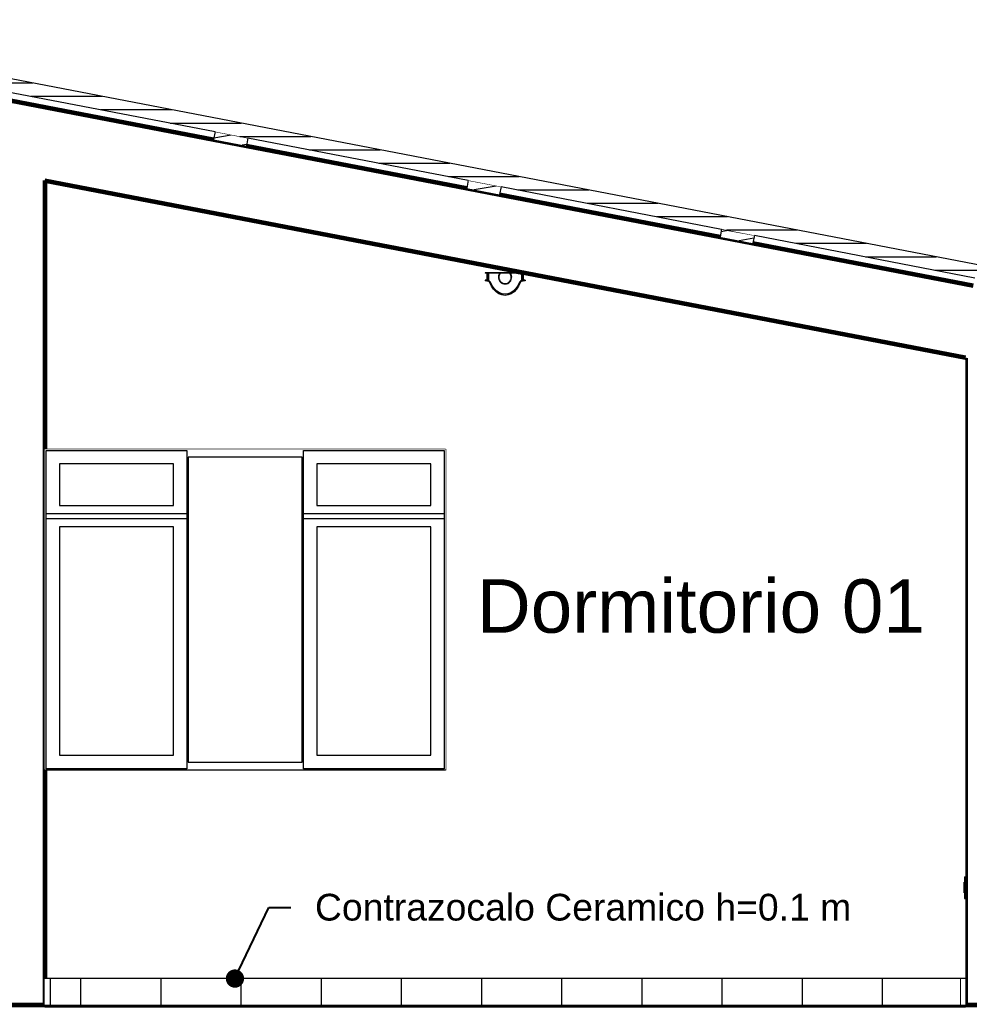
# Model space of a CAD drawing. Header units: metres. Extents: x -41 to 412, y -15 to 25.
# Drawn here: x 274.593 to 278.147, y -14.621 to -10.934 of the extents above; entities that cross this region are included whole.
import ezdxf

# ---------------------------------------------------------------- set-up
doc = ezdxf.new("R2010")
doc.units = ezdxf.units.M
doc.header["$MEASUREMENT"] = 0
doc.set_wipeout_variables(frame=1)
doc.linetypes.add('Wipeout_Contour', pattern=[1, 0, -1])
for name, color, linetype in [('Annotation - Label', 7, 'Continuous'), ('Interior - Furniture', 7, 'Continuous'), ('Interior - Lamp', 7, 'Continuous'), ('Interior - Stair & Railing', 7, 'Continuous'), ('Shell - Roof', 7, 'Continuous'), ('Structural - Bearing', 7, 'Continuous')]:
    doc.layers.add(name, color=color, linetype=linetype)
doc.styles.add('GENERATED_STYLE_2', font='arial.ttf')
doc.dimstyles.new('GENERATED_STYLE__6', dxfattribs={"dimtxt": 0.18, "dimasz": 0.1368, "dimexe": 0.18, "dimexo": 0.0625, "dimgap": 0.09, "dimtad": 0, "dimtih": 1, "dimtoh": 1, "dimdec": 4, "dimzin": 0, "dimdsep": 46, "dimcen": 0.09, "dimadec": 0, "dimazin": 0, "dimtfac": 1, "dimtdec": 4, "dimtmove": 0, "dimatfit": 3, "dimldrblk": 'ARROWHEAD_11', "dimfxl": 1, "dimtolj": 1, "dimtzin": 0, "dimarcsym": 0})
pattern_1 = [(10, (288.27439, -14.62055), (-0.00781417, 0.04431635), [])]
pattern_2 = [(0, (288.2744, -14.62055), (0, 0.3), []), (90, (288.2744, -14.62055), (-0.3, 0), [])]

# ---------------------------------------------------------------- blocks, each defined once
blk = doc.blocks.new('ARROWHEAD_11')
at = {"color": 0, "linetype": 'Continuous', "lineweight": 0}
blk.add_line((0, 0), (-1, 0), dxfattribs=at)
at = {"color": 0, "linetype": 'Continuous', "lineweight": 0, "const_width": 0.25, "flags": 128}
blk.add_lwpolyline([(-0.125, 0, 1), (0.125, 0, 1)], format="xyb", close=True, dxfattribs=at)

msp = doc.modelspace()

# ---------------------------------------------------------------- linework, layer by layer
at = {"layer": 'Structural - Bearing', "color": 7, "linetype": 'Continuous', "lineweight": 60}
msp.add_line((274.707, -14.6206), (278.112, -14.6206), dxfattribs=at)

# ---------------------------------------------------------------- wipeouts: each hides what was drawn before it
at = {"color": 254, "linetype": 'Wipeout_Contour', "lineweight": 0, "ltscale": 1671.215689}
msp.add_wipeout([(278.132, -14.6206), (278.402, -14.6206), (278.402, -14.3106), (278.432, -14.3106), (278.432, -12.2556), (278.132, -12.1979)], dxfattribs=at).dxf.layer = 'Structural - Bearing'

# ---------------------------------------------------------------- next in the draw order: linework, layer by layer
at = {"layer": 'Structural - Bearing', "color": 7, "linetype": 'Continuous', "lineweight": 60}
for p, q in [((278.132, -12.1979), (278.132, -14.5206)), ((278.132, -14.5206), (278.132, -14.6206)), ((278.112, -14.6206), (278.132, -14.6206))]:
    msp.add_line(p, q, dxfattribs=at)
at = {"layer": 'Structural - Bearing', "color": 7, "linetype": 'Continuous', "lineweight": 60, "flags": 128}
msp.add_lwpolyline([(278.432, -14.6206), (278.402, -14.6206), (278.132, -14.6206)], dxfattribs=at)

# ---------------------------------------------------------------- next in the draw order: wipeouts: each hides what was drawn before it
at = {"color": 254, "linetype": 'Wipeout_Contour', "lineweight": 0, "ltscale": 14947.936951}
msp.add_wipeout([(274.687, -12.5406), (276.187, -12.5406), (276.187, -13.7406), (274.687, -13.7406), (274.687, -14.5206), (278.132, -14.5206), (278.132, -14.2206), (278.129, -14.2206), (278.129, -14.2004), (278.128, -14.2004), (278.128, -14.1604), (278.129, -14.1604), (278.129, -14.1406), (278.132, -14.1406), (278.132, -12.1979), (276.4845, -11.8812), (276.4845, -11.8822), (276.4775, -11.8822), (276.4775, -11.9082), (276.4779, -11.9082), (276.4845, -11.9082), (276.4845, -11.9112), (276.4775, -11.9112), (276.4775, -11.9122), (276.4725, -11.9122), (276.4712, -11.9127), (276.4687, -11.9146), (276.4664, -11.9171), (276.4603, -11.9306), (276.4525, -11.9424), (276.4432, -11.9521), (276.4326, -11.9592), (276.4213, -11.9636), (276.4095, -11.9651), (276.3977, -11.9636), (276.3864, -11.9592), (276.3758, -11.9521), (276.3665, -11.9424), (276.3586, -11.9306), (276.3526, -11.9171), (276.3503, -11.9146), (276.3477, -11.9127), (276.3464, -11.9122), (276.3415, -11.9122), (276.3415, -11.9112), (276.3345, -11.9112), (276.3345, -11.9082), (276.3411, -11.9082), (276.3415, -11.9082), (276.3415, -11.8822), (276.3345, -11.8822), (276.3345, -11.8812), (276.4845, -11.8812), (274.687, -11.5357)], dxfattribs=at).dxf.layer = 'Structural - Bearing'

# ---------------------------------------------------------------- next in the draw order: linework, layer by layer
at = {"layer": 'Structural - Bearing', "color": 251, "linetype": 'Continuous', "lineweight": 20, "true_color": 0x6a6a6a}
for p, q in [((274.687, -12.5406), (276.187, -12.5406)), ((276.187, -12.5406), (276.187, -13.7406))]:
    msp.add_line(p, q, dxfattribs=at)

# ---------------------------------------------------------------- next in the draw order: texts
at = {"layer": 'Annotation - Label', "color": 7, "linetype": 'Continuous', "lineweight": 13, "insert": (276.3039, -13.0271), "char_height": 0.2, "attachment_point": 1, "style": 'GENERATED_STYLE_2'}
msp.add_mtext('\\A1;Dormitorio 01', dxfattribs=at)
at = {"layer": 'Annotation - Label', "color": 5, "linetype": 'Continuous', "lineweight": 25, "insert": (275.6981, -14.2543), "char_height": 0.1, "attachment_point": 4, "style": 'GENERATED_STYLE_2'}
msp.add_mtext('\\A1;Contrazocalo Ceramico h=0.1 m', dxfattribs=at)

# ---------------------------------------------------------------- next in the draw order: wipeouts: each hides what was drawn before it
at = {"color": 254, "linetype": 'Wipeout_Contour', "lineweight": 0, "ltscale": 1113.976487}
msp.add_wipeout([(278.132, -14.2189), (278.132, -14.2176), (278.129, -14.2176), (278.129, -14.2189)], dxfattribs=at).dxf.layer = 'Interior - Furniture'
at = {"color": 254, "linetype": 'Wipeout_Contour', "lineweight": 0, "ltscale": 1114.015409}
msp.add_wipeout([(278.132, -14.5206), (278.112, -14.5206), (278.112, -14.6206), (278.132, -14.6206)], dxfattribs=at).dxf.layer = 'Interior - Stair & Railing'
at = {"color": 254, "linetype": 'Wipeout_Contour', "lineweight": 0, "ltscale": 12726.518312}
msp.add_wipeout([(276.3475, -11.8822), (276.3475, -11.9095), (276.3482, -11.9097), (276.3514, -11.9119), (276.3542, -11.9149), (276.3565, -11.9186), (276.3624, -11.9307), (276.3698, -11.9412), (276.3785, -11.9498), (276.3883, -11.9561), (276.3987, -11.9599), (276.4095, -11.9612), (276.4203, -11.9599), (276.4307, -11.9561), (276.4404, -11.9498), (276.4492, -11.9412), (276.4566, -11.9307), (276.4625, -11.9186), (276.4648, -11.9149), (276.4676, -11.9119), (276.4708, -11.9097), (276.4715, -11.9095), (276.4715, -11.8822), (276.4295, -11.8822), (276.4321, -11.8865), (276.4338, -11.8913), (276.4345, -11.8962), (276.4342, -11.9012), (276.4329, -11.9061), (276.4306, -11.9106), (276.4275, -11.9145), (276.4237, -11.9178), (276.4193, -11.9202), (276.4145, -11.9217), (276.4095, -11.9222), (276.4045, -11.9217), (276.3997, -11.9202), (276.3953, -11.9178), (276.3915, -11.9145), (276.3884, -11.9106), (276.3861, -11.9061), (276.3848, -11.9012), (276.3845, -11.8962), (276.3852, -11.8913), (276.3869, -11.8865), (276.3895, -11.8822)], dxfattribs=at).dxf.layer = 'Structural - Bearing'
at = {"color": 254, "linetype": 'Wipeout_Contour', "lineweight": 0, "ltscale": 1102.143065}
msp.add_wipeout([(275.2187, -12.5706), (275.2187, -13.7106), (275.2237, -13.7106), (275.2237, -12.5706)], dxfattribs=at).dxf.layer = 'Structural - Bearing'
at = {"color": 254, "linetype": 'Wipeout_Contour', "lineweight": 0, "ltscale": 1103.867763}
msp.add_wipeout([(275.6553, -13.7106), (275.6553, -12.5706), (275.6503, -12.5706), (275.6503, -13.7106)], dxfattribs=at).dxf.layer = 'Structural - Bearing'

# ---------------------------------------------------------------- next in the draw order: hatches: boundary and pattern name
at = {"layer": 'Interior - Stair & Railing', "linetype": 'Continuous', "lineweight": 0, "true_color": 0x000000}
h = msp.add_hatch(dxfattribs=at)
h.set_pattern_fill('CONTRAZOCALO_30X30_0001', color=18, style=0, pattern_type=2)
h.set_pattern_definition(pattern_2)
h.paths.add_polyline_path([(278.132, -14.5206), (278.112, -14.5206), (278.112, -14.6206), (278.132, -14.6206)])

# ---------------------------------------------------------------- next in the draw order: linework, layer by layer
at = {"layer": 'Interior - Stair & Railing', "color": 171, "linetype": 'Continuous', "lineweight": 13}
for p, q in [((278.112, -14.5206), (278.112, -14.6206)), ((278.132, -14.5206), (278.112, -14.5206))]:
    msp.add_line(p, q, dxfattribs=at)

# ---------------------------------------------------------------- next in the draw order: wipeouts: each hides what was drawn before it
at = {"color": 254, "linetype": 'Wipeout_Contour', "lineweight": 0, "ltscale": 1113.976709}
msp.add_wipeout([(278.132, -14.2198), (278.132, -14.2189), (278.129, -14.2189), (278.129, -14.2198)], dxfattribs=at).dxf.layer = 'Interior - Furniture'
at = {"color": 254, "linetype": 'Wipeout_Contour', "lineweight": 0, "ltscale": 1374.692754}
msp.add_wipeout([(274.387, -14.3106), (274.387, -14.6206), (274.687, -14.6206), (274.687, -11.5357), (274.387, -11.478)], dxfattribs=at).dxf.layer = 'Structural - Bearing'
at = {"color": 254, "linetype": 'Wipeout_Contour', "lineweight": 0, "ltscale": 1105.992013}
msp.add_wipeout([(276.182, -13.7106), (276.187, -13.7106), (276.187, -12.5706), (276.182, -12.5706)], dxfattribs=at).dxf.layer = 'Structural - Bearing'
at = {"color": 254, "linetype": 'Wipeout_Contour', "lineweight": 0, "ltscale": 1101.943109}
msp.add_wipeout([(275.1687, -12.5956), (275.1687, -12.7506), (275.2187, -12.7506), (275.2187, -12.5956)], dxfattribs=at).dxf.layer = 'Structural - Bearing'
at = {"color": 254, "linetype": 'Wipeout_Contour', "lineweight": 0, "ltscale": 1103.887715}
msp.add_wipeout([(275.7053, -12.7506), (275.7053, -12.5956), (275.6553, -12.5956), (275.6553, -12.7506)], dxfattribs=at).dxf.layer = 'Structural - Bearing'
at = {"color": 254, "linetype": 'Wipeout_Contour', "lineweight": 0, "ltscale": 1103.999047}
msp.add_wipeout([(275.7053, -13.6856), (275.7053, -12.8306), (275.6553, -12.8306), (275.6553, -13.6856)], dxfattribs=at).dxf.layer = 'Structural - Bearing'

# ---------------------------------------------------------------- next in the draw order: linework, layer by layer
at = {"layer": 'Structural - Bearing', "color": 7, "linetype": 'Continuous', "lineweight": 60}
for p, q in [((274.687, -11.5357), (274.687, -14.5206)), ((274.687, -14.5206), (274.687, -14.6206)), ((274.687, -14.6206), (274.387, -14.6206)), ((274.687, -14.6206), (274.707, -14.6206))]:
    msp.add_line(p, q, dxfattribs=at)

# ---------------------------------------------------------------- next in the draw order: wipeouts: each hides what was drawn before it
at = {"color": 254, "linetype": 'Wipeout_Contour', "lineweight": 0, "ltscale": 1113.976861}
msp.add_wipeout([(278.132, -14.2204), (278.132, -14.2198), (278.129, -14.2198), (278.129, -14.2204)], dxfattribs=at).dxf.layer = 'Interior - Furniture'
at = {"color": 254, "linetype": 'Wipeout_Contour', "lineweight": 0, "ltscale": 1105.792371}
msp.add_wipeout([(276.132, -12.5956), (276.132, -12.7506), (276.182, -12.7506), (276.182, -12.5956)], dxfattribs=at).dxf.layer = 'Structural - Bearing'
at = {"color": 254, "linetype": 'Wipeout_Contour', "lineweight": 0, "ltscale": 1105.903511}
msp.add_wipeout([(276.132, -12.8306), (276.132, -13.6856), (276.182, -13.6856), (276.182, -12.8306)], dxfattribs=at).dxf.layer = 'Structural - Bearing'

# ---------------------------------------------------------------- next in the draw order: wipeouts: each hides what was drawn before it
at = {"color": 254, "linetype": 'Wipeout_Contour', "lineweight": 0, "ltscale": 1113.976939}
msp.add_wipeout([(278.132, -14.2204), (278.129, -14.2204), (278.129, -14.2206), (278.132, -14.2206)], dxfattribs=at).dxf.layer = 'Interior - Furniture'
at = {"color": 254, "linetype": 'Wipeout_Contour', "lineweight": 0, "ltscale": 1107.175561}
msp.add_wipeout([(278.112, -14.6206), (278.112, -14.5206), (274.707, -14.5206), (274.707, -14.6206)], dxfattribs=at).dxf.layer = 'Interior - Stair & Railing'
at = {"color": 254, "linetype": 'Wipeout_Contour', "lineweight": 0, "ltscale": 1642.06352}
msp.add_wipeout([(273.412, -11.0156), (267.592, -12.1345), (267.592, -12.4094), (273.412, -11.2906), (279.232, -12.4094), (279.232, -12.1345)], dxfattribs=at).dxf.layer = 'Shell - Roof'
at = {"color": 254, "linetype": 'Wipeout_Contour', "lineweight": 0, "ltscale": 1100.018832}
msp.add_wipeout([(274.692, -12.5706), (274.687, -12.5706), (274.687, -13.7106), (274.692, -13.7106)], dxfattribs=at).dxf.layer = 'Structural - Bearing'
at = {"color": 254, "linetype": 'Wipeout_Contour', "lineweight": 0, "ltscale": 1657.23805}
msp.add_wipeout([(275.6553, -12.7806), (276.182, -12.7806), (276.182, -12.7506), (276.132, -12.7506), (275.7053, -12.7506), (275.6553, -12.7506)], dxfattribs=at).dxf.layer = 'Structural - Bearing'

# ---------------------------------------------------------------- next in the draw order: hatches: boundary and pattern name
at = {"layer": 'Interior - Stair & Railing', "linetype": 'Continuous', "lineweight": 13}
h = msp.add_hatch(dxfattribs=at)
h.set_pattern_fill('GRID_30X30_0001', color=171, style=0, pattern_type=2)
h.set_pattern_definition([(270, (278.122, -14.62055), (-0.3, 0), []), (180, (278.122, -14.62055), (0, 0.3), [])])
h.paths.add_polyline_path([(278.112, -14.6206), (278.112, -14.5206), (274.707, -14.5206), (274.707, -14.6206)])

# ---------------------------------------------------------------- next in the draw order: linework, layer by layer
at = {"layer": 'Interior - Stair & Railing', "color": 171, "linetype": 'Continuous', "lineweight": 13}
msp.add_line((278.112, -14.5206), (274.707, -14.5206), dxfattribs=at)
at = {"layer": 'Shell - Roof', "color": 7, "linetype": 'Continuous', "lineweight": 60}
for p, q in [((274.4937, -11.2236), (275.3186, -11.3821)), ((275.3186, -11.3821), (275.4414, -11.4057)), ((275.4414, -11.4057), (276.2663, -11.5643)), ((274.687, -11.5357), (278.132, -12.1979)), ((276.2663, -11.5643), (276.389, -11.5879)), ((276.389, -11.5879), (277.2139, -11.7465)), ((277.2139, -11.7465), (277.3367, -11.7701)), ((277.3367, -11.7701), (278.1616, -11.9287))]:
    msp.add_line(p, q, dxfattribs=at)

# ---------------------------------------------------------------- next in the draw order: leaders
at = {"layer": 'Annotation - Label', "color": 151, "linetype": 'Continuous', "lineweight": 20, "true_color": 0x80c2ff, "annotation_type": 0, "has_hookline": 1, "hookline_direction": 0, "text_width": 1.9912}
msp.add_leader([(275.3987, -14.5206), (275.5255, -14.2543), (275.6081, -14.2543)], dimstyle='GENERATED_STYLE__6', dxfattribs=at)

# ---------------------------------------------------------------- next in the draw order: wipeouts: each hides what was drawn before it
at = {"color": 254, "linetype": 'Wipeout_Contour', "lineweight": 0, "ltscale": 1113.975116}
msp.add_wipeout([(278.132, -14.2125), (278.132, -14.2106), (278.129, -14.2106), (278.129, -14.2125)], dxfattribs=at).dxf.layer = 'Interior - Furniture'
at = {"color": 254, "linetype": 'Wipeout_Contour', "lineweight": 0, "ltscale": 3860.205741}
msp.add_wipeout([(275.2187, -12.5706), (275.2237, -12.5706), (275.6503, -12.5706), (275.6553, -12.5706), (275.6553, -12.5456), (276.182, -12.5456), (276.182, -12.5706), (276.187, -12.5706), (276.187, -12.5406), (274.687, -12.5406), (274.687, -12.5706), (274.692, -12.5706), (274.692, -12.5456), (275.2187, -12.5456)], dxfattribs=at).dxf.layer = 'Structural - Bearing'
at = {"color": 254, "linetype": 'Wipeout_Contour', "lineweight": 0, "ltscale": 1100.038468}
msp.add_wipeout([(274.742, -12.7506), (274.742, -12.5956), (274.692, -12.5956), (274.692, -12.7506)], dxfattribs=at).dxf.layer = 'Structural - Bearing'
at = {"color": 254, "linetype": 'Wipeout_Contour', "lineweight": 0, "ltscale": 1657.345484}
msp.add_wipeout([(276.182, -12.7806), (275.6553, -12.7806), (275.6553, -12.8306), (275.7053, -12.8306), (276.132, -12.8306), (276.182, -12.8306)], dxfattribs=at).dxf.layer = 'Structural - Bearing'
at = {"color": 254, "linetype": 'Wipeout_Contour', "lineweight": 0, "ltscale": 1100.15019}
msp.add_wipeout([(274.742, -13.6856), (274.742, -12.8306), (274.692, -12.8306), (274.692, -13.6856)], dxfattribs=at).dxf.layer = 'Structural - Bearing'
at = {"color": 254, "linetype": 'Wipeout_Contour', "lineweight": 0, "ltscale": 3860.82271}
msp.add_wipeout([(276.182, -13.7356), (275.6553, -13.7356), (275.6553, -13.7106), (275.6503, -13.7106), (275.2237, -13.7106), (275.2187, -13.7106), (275.2187, -13.7356), (274.692, -13.7356), (274.692, -13.7106), (274.687, -13.7106), (274.687, -13.7406), (276.187, -13.7406), (276.187, -13.7106), (276.182, -13.7106)], dxfattribs=at).dxf.layer = 'Structural - Bearing'

# ---------------------------------------------------------------- next in the draw order: linework, layer by layer
at = {"layer": 'Structural - Bearing', "color": 30, "linetype": 'Continuous', "lineweight": 18, "true_color": 0xff6600}
for p, q in [((276.182, -12.7506), (276.182, -12.7806)), ((276.182, -12.7806), (276.182, -12.8306))]:
    msp.add_line(p, q, dxfattribs=at)

# ---------------------------------------------------------------- next in the draw order: wipeouts: each hides what was drawn before it
at = {"color": 254, "linetype": 'Wipeout_Contour', "lineweight": 0, "ltscale": 1102.47241}
msp.add_wipeout([(275.4414, -11.4057), (275.4471, -11.3763), (275.3243, -11.3527), (275.3186, -11.3821)], dxfattribs=at).dxf.layer = 'Interior - Furniture'
at = {"color": 254, "linetype": 'Wipeout_Contour', "lineweight": 0, "ltscale": 1106.29}
msp.add_wipeout([(276.389, -11.5879), (276.3947, -11.5585), (276.272, -11.5349), (276.2663, -11.5643)], dxfattribs=at).dxf.layer = 'Interior - Furniture'
at = {"color": 254, "linetype": 'Wipeout_Contour', "lineweight": 0, "ltscale": 1110.107883}
msp.add_wipeout([(277.3367, -11.7701), (277.3424, -11.7406), (277.2196, -11.717), (277.2139, -11.7465)], dxfattribs=at).dxf.layer = 'Interior - Furniture'
at = {"color": 254, "linetype": 'Wipeout_Contour', "lineweight": 0, "ltscale": 1113.975507}
msp.add_wipeout([(278.132, -14.2144), (278.132, -14.2125), (278.129, -14.2125), (278.129, -14.2144)], dxfattribs=at).dxf.layer = 'Interior - Furniture'
at = {"color": 254, "linetype": 'Wipeout_Contour', "lineweight": 0, "ltscale": 1100.334428}
msp.add_wipeout([(274.687, -14.5206), (274.687, -14.6206), (274.707, -14.6206), (274.707, -14.5206)], dxfattribs=at).dxf.layer = 'Interior - Stair & Railing'
at = {"color": 254, "linetype": 'Wipeout_Contour', "lineweight": 0, "ltscale": 1651.506009}
msp.add_wipeout([(275.2187, -12.5456), (274.692, -12.5456), (274.692, -12.5956), (274.742, -12.5956), (275.1687, -12.5956), (275.2187, -12.5956)], dxfattribs=at).dxf.layer = 'Structural - Bearing'
at = {"color": 254, "linetype": 'Wipeout_Contour', "lineweight": 0, "ltscale": 1657.279821}
msp.add_wipeout([(276.182, -12.5456), (275.6553, -12.5456), (275.6553, -12.5956), (275.7053, -12.5956), (276.132, -12.5956), (276.182, -12.5956)], dxfattribs=at).dxf.layer = 'Structural - Bearing'
at = {"color": 254, "linetype": 'Wipeout_Contour', "lineweight": 0, "ltscale": 1651.464092}
msp.add_wipeout([(274.692, -12.7806), (275.2187, -12.7806), (275.2187, -12.7506), (275.1687, -12.7506), (274.742, -12.7506), (274.692, -12.7506)], dxfattribs=at).dxf.layer = 'Structural - Bearing'
at = {"color": 254, "linetype": 'Wipeout_Contour', "lineweight": 0, "ltscale": 1657.505315}
msp.add_wipeout([(275.6553, -13.7356), (276.182, -13.7356), (276.182, -13.6856), (276.132, -13.6856), (275.7053, -13.6856), (275.6553, -13.6856)], dxfattribs=at).dxf.layer = 'Structural - Bearing'

# ---------------------------------------------------------------- next in the draw order: hatches: boundary and pattern name
at = {"layer": 'Interior - Furniture', "linetype": 'Continuous', "lineweight": 13, "true_color": 0xbf927d}
h = msp.add_hatch(dxfattribs=at)
h.set_pattern_fill('WOOD_0001', color=33, style=0, pattern_type=2)
h.set_pattern_definition(pattern_1)
h.paths.add_polyline_path([(275.4414, -11.4057), (275.4471, -11.3763), (275.3243, -11.3527), (275.3186, -11.3821)])
h = msp.add_hatch(dxfattribs=at)
h.set_pattern_fill('WOOD_0001', color=33, style=0, pattern_type=2)
h.set_pattern_definition(pattern_1)
h.paths.add_polyline_path([(276.389, -11.5879), (276.3947, -11.5585), (276.272, -11.5349), (276.2663, -11.5643)])
h = msp.add_hatch(dxfattribs=at)
h.set_pattern_fill('WOOD_0001', color=33, style=0, pattern_type=2)
h.set_pattern_definition(pattern_1)
h.paths.add_polyline_path([(277.3367, -11.7701), (277.3424, -11.7406), (277.2196, -11.717), (277.2139, -11.7465)])
at = {"layer": 'Interior - Stair & Railing', "linetype": 'Continuous', "lineweight": 0, "true_color": 0x000000}
h = msp.add_hatch(dxfattribs=at)
h.set_pattern_fill('CONTRAZOCALO_30X30_0001', color=18, style=0, pattern_type=2)
h.set_pattern_definition(pattern_2)
h.paths.add_polyline_path([(274.687, -14.5206), (274.687, -14.6206), (274.707, -14.6206), (274.707, -14.5206)])

# ---------------------------------------------------------------- next in the draw order: linework, layer by layer
at = {"layer": 'Interior - Furniture', "color": 104, "linetype": 'Continuous', "lineweight": 20, "true_color": 0x029e21}
for p, q in [((275.3243, -11.3527), (275.3186, -11.3821)), ((275.3243, -11.3527), (275.4471, -11.3763)), ((275.4471, -11.3763), (275.4414, -11.4057)), ((276.272, -11.5349), (276.2663, -11.5643)), ((276.272, -11.5349), (276.3947, -11.5585)), ((276.3947, -11.5585), (276.389, -11.5879)), ((277.2196, -11.717), (277.2139, -11.7465)), ((277.2196, -11.717), (277.3424, -11.7406)), ((277.3424, -11.7406), (277.3367, -11.7701))]:
    msp.add_line(p, q, dxfattribs=at)
at = {"layer": 'Interior - Stair & Railing', "color": 171, "linetype": 'Continuous', "lineweight": 13}
for q in [(274.687, -14.5206), (274.707, -14.6206)]:
    msp.add_line((274.707, -14.5206), q, dxfattribs=at)
at = {"layer": 'Structural - Bearing', "color": 30, "linetype": 'Continuous', "lineweight": 18, "true_color": 0xff6600}
for p, q in [((274.692, -12.5956), (274.692, -12.5456)), ((274.692, -12.5456), (275.2187, -12.5456)), ((275.6553, -12.5456), (276.182, -12.5456)), ((276.182, -12.5456), (276.182, -12.5956)), ((274.692, -12.7506), (274.692, -12.5956)), ((276.182, -12.5956), (276.182, -12.7506)), ((276.182, -12.8306), (276.182, -13.6856)), ((276.182, -13.6856), (276.182, -13.7356)), ((276.182, -13.7356), (275.6553, -13.7356))]:
    msp.add_line(p, q, dxfattribs=at)

# ---------------------------------------------------------------- next in the draw order: wipeouts: each hides what was drawn before it
at = {"color": 254, "linetype": 'Wipeout_Contour', "lineweight": 0, "ltscale": 1113.975875}
msp.add_wipeout([(278.129, -14.2161), (278.132, -14.2161), (278.132, -14.2144), (278.129, -14.2144)], dxfattribs=at).dxf.layer = 'Interior - Furniture'
at = {"color": 254, "linetype": 'Wipeout_Contour', "lineweight": 0, "ltscale": 1103.005487}
msp.add_wipeout([(275.6503, -13.7106), (275.6503, -12.5706), (275.2237, -12.5706), (275.2237, -13.7106)], dxfattribs=at).dxf.layer = 'Structural - Bearing'
at = {"color": 254, "linetype": 'Wipeout_Contour', "lineweight": 0, "ltscale": 1100.990851}
msp.add_wipeout([(275.1687, -12.7506), (275.1687, -12.5956), (274.742, -12.5956), (274.742, -12.7506)], dxfattribs=at).dxf.layer = 'Structural - Bearing'
at = {"color": 254, "linetype": 'Wipeout_Contour', "lineweight": 0, "ltscale": 1104.840105}
msp.add_wipeout([(276.132, -12.7506), (276.132, -12.5956), (275.7053, -12.5956), (275.7053, -12.7506)], dxfattribs=at).dxf.layer = 'Structural - Bearing'
at = {"color": 254, "linetype": 'Wipeout_Contour', "lineweight": 0, "ltscale": 1104.951344}
msp.add_wipeout([(276.132, -13.6856), (276.132, -12.8306), (275.7053, -12.8306), (275.7053, -13.6856)], dxfattribs=at).dxf.layer = 'Structural - Bearing'

# ---------------------------------------------------------------- next in the draw order: linework, layer by layer
at = {"layer": 'Structural - Bearing', "color": 30, "linetype": 'Continuous', "lineweight": 18, "true_color": 0xff6600}
for p, q in [((275.2187, -12.5456), (275.2187, -12.5956)), ((275.6503, -12.5706), (275.2237, -12.5706)), ((275.6503, -13.7106), (275.6503, -12.5706)), ((275.6553, -12.5956), (275.6553, -12.5456)), ((274.742, -12.5956), (274.742, -12.7506)), ((275.1687, -12.5956), (274.742, -12.5956)), ((275.1687, -12.7506), (275.1687, -12.5956)), ((275.2187, -12.5956), (275.2187, -12.7506)), ((275.6553, -12.7506), (275.6553, -12.5956)), ((275.7053, -12.5956), (275.7053, -12.7506)), ((276.132, -12.5956), (275.7053, -12.5956)), ((276.132, -12.7506), (276.132, -12.5956)), ((274.742, -12.7506), (275.1687, -12.7506)), ((275.6553, -12.7806), (275.6553, -12.7506)), ((275.7053, -12.7506), (276.132, -12.7506)), ((275.6553, -12.8306), (275.6553, -12.7806)), ((275.6553, -12.7806), (276.182, -12.7806)), ((276.182, -12.8006), (275.6553, -12.8006)), ((275.6553, -13.6856), (275.6553, -12.8306)), ((275.7053, -12.8306), (275.7053, -13.6856)), ((276.132, -12.8306), (275.7053, -12.8306)), ((276.132, -13.6856), (276.132, -12.8306)), ((275.6553, -13.7356), (275.6553, -13.6856)), ((275.7053, -13.6856), (276.132, -13.6856))]:
    msp.add_line(p, q, dxfattribs=at)

# ---------------------------------------------------------------- next in the draw order: wipeouts: each hides what was drawn before it
at = {"color": 254, "linetype": 'Wipeout_Contour', "lineweight": 0, "ltscale": 1113.976206}
msp.add_wipeout([(278.132, -14.2161), (278.129, -14.2161), (278.129, -14.2176), (278.132, -14.2176)], dxfattribs=at).dxf.layer = 'Interior - Furniture'
at = {"color": 254, "linetype": 'Wipeout_Contour', "lineweight": 0, "ltscale": 1642.020782}
msp.add_wipeout([(273.412, -10.9341), (267.542, -12.0626), (267.542, -12.1135), (273.412, -10.9851), (279.282, -12.1135), (279.282, -12.0626)], dxfattribs=at).dxf.layer = 'Shell - Roof'
at = {"color": 254, "linetype": 'Wipeout_Contour', "lineweight": 0, "ltscale": 1102.054638}
msp.add_wipeout([(275.1687, -12.8306), (275.1687, -13.6856), (275.2187, -13.6856), (275.2187, -12.8306)], dxfattribs=at).dxf.layer = 'Structural - Bearing'

# ---------------------------------------------------------------- next in the draw order: hatches: boundary and pattern name
at = {"layer": 'Shell - Roof', "linetype": 'Continuous', "lineweight": 13, "true_color": 0xbf8080}
h = msp.add_hatch(dxfattribs=at)
h.set_pattern_fill('ROOF_TILE_0001', color=23, style=0, pattern_type=2)
h.set_pattern_definition([(0, (288.27439, -14.62055), (0, 0.05), [])])
h.paths.add_polyline_path([(273.412, -10.9341), (267.542, -12.0626), (267.542, -12.1135), (273.412, -10.9851), (279.282, -12.1135), (279.282, -12.0626)])

# ---------------------------------------------------------------- next in the draw order: linework, layer by layer
at = {"layer": 'Shell - Roof', "color": 7, "linetype": 'Continuous', "lineweight": 13}
for p, q in [((274.4994, -11.1941), (275.3243, -11.3527)), ((275.4471, -11.3763), (276.272, -11.5349)), ((276.3947, -11.5585), (277.2196, -11.717)), ((277.3424, -11.7406), (278.1672, -11.8992))]:
    msp.add_line(p, q, dxfattribs=at)
at = {"layer": 'Shell - Roof', "color": 7, "linetype": 'Continuous', "lineweight": 13, "flags": 128}
msp.add_lwpolyline([(279.282, -12.0626), (273.412, -10.9341), (267.542, -12.0626)], dxfattribs=at)

# ---------------------------------------------------------------- next in the draw order: wipeouts: each hides what was drawn before it
at = {"color": 254, "linetype": 'Wipeout_Contour', "lineweight": 0, "ltscale": 1113.968817}
msp.add_wipeout([(278.132, -14.2106), (278.132, -14.1506), (278.129, -14.1506), (278.129, -14.2106)], dxfattribs=at).dxf.layer = 'Interior - Furniture'
at = {"color": 254, "linetype": 'Wipeout_Contour', "lineweight": 0, "ltscale": 1651.571902}
msp.add_wipeout([(275.2187, -12.7806), (274.692, -12.7806), (274.692, -12.8306), (274.742, -12.8306), (275.1687, -12.8306), (275.2187, -12.8306)], dxfattribs=at).dxf.layer = 'Structural - Bearing'
at = {"color": 254, "linetype": 'Wipeout_Contour', "lineweight": 0, "ltscale": 1651.732291}
msp.add_wipeout([(274.692, -13.7356), (275.2187, -13.7356), (275.2187, -13.6856), (275.1687, -13.6856), (274.742, -13.6856), (274.692, -13.6856)], dxfattribs=at).dxf.layer = 'Structural - Bearing'

# ---------------------------------------------------------------- next in the draw order: linework, layer by layer
at = {"layer": 'Interior - Furniture', "color": 55, "linetype": 'Continuous', "lineweight": 13, "true_color": 0xa2a233}
for p, q in [((278.129, -14.2189), (278.129, -14.2198)), ((278.129, -14.2198), (278.129, -14.2204)), ((278.129, -14.2204), (278.129, -14.2206)), ((278.129, -14.2206), (278.132, -14.2206))]:
    msp.add_line(p, q, dxfattribs=at)
at = {"layer": 'Structural - Bearing', "color": 30, "linetype": 'Continuous', "lineweight": 18, "true_color": 0xff6600}
for p, q in [((275.2237, -12.5706), (275.2237, -13.7106)), ((274.692, -12.7806), (274.692, -12.7506)), ((275.2187, -12.7506), (275.2187, -12.7806)), ((274.692, -12.8306), (274.692, -12.7806)), ((274.692, -12.7806), (275.2187, -12.7806)), ((275.2187, -12.7806), (275.2187, -12.8306)), ((275.2187, -12.8006), (274.692, -12.8006)), ((274.692, -13.6856), (274.692, -12.8306)), ((275.2187, -12.8306), (275.2187, -13.6856)), ((274.692, -13.7356), (274.692, -13.6856)), ((275.2187, -13.6856), (275.2187, -13.7356)), ((275.2237, -13.7106), (275.6503, -13.7106)), ((275.2187, -13.7356), (274.692, -13.7356))]:
    msp.add_line(p, q, dxfattribs=at)
at = {"layer": 'Structural - Bearing', "color": 251, "linetype": 'Continuous', "lineweight": 20, "true_color": 0x6a6a6a}
msp.add_line((276.187, -13.7406), (274.687, -13.7406), dxfattribs=at)

# ---------------------------------------------------------------- next in the draw order: wipeouts: each hides what was drawn before it
at = {"color": 254, "linetype": 'Wipeout_Contour', "lineweight": 0, "ltscale": 1113.962498}
msp.add_wipeout([(278.132, -14.1506), (278.132, -14.1486), (278.129, -14.1486), (278.129, -14.1506)], dxfattribs=at).dxf.layer = 'Interior - Furniture'
at = {"color": 254, "linetype": 'Wipeout_Contour', "lineweight": 0, "ltscale": 1106.411543}
msp.add_wipeout([(276.3475, -11.8822), (276.346, -11.8822), (276.346, -11.9089), (276.3475, -11.9095)], dxfattribs=at).dxf.layer = 'Interior - Lamp'
at = {"color": 254, "linetype": 'Wipeout_Contour', "lineweight": 0, "ltscale": 6916.72654}
msp.add_wipeout([(276.3861, -11.8986), (276.3868, -11.903), (276.3883, -11.9072), (276.3905, -11.911), (276.3934, -11.9143), (276.3969, -11.917), (276.4008, -11.919), (276.4051, -11.9202), (276.4095, -11.9206), (276.4139, -11.9202), (276.4181, -11.919), (276.4221, -11.917), (276.4255, -11.9143), (276.4285, -11.911), (276.4307, -11.9072), (276.4322, -11.903), (276.4329, -11.8986), (276.4327, -11.8942), (276.4317, -11.8899), (276.43, -11.8859), (276.4275, -11.8822), (276.3915, -11.8822), (276.389, -11.8859), (276.3872, -11.8899), (276.3862, -11.8942)], dxfattribs=at).dxf.layer = 'Interior - Lamp'
at = {"color": 254, "linetype": 'Wipeout_Contour', "lineweight": 0, "ltscale": 1383.485979}
msp.add_wipeout([(276.476, -11.9122), (276.4775, -11.9122), (276.4775, -11.9112), (276.477, -11.9112), (276.476, -11.9113)], dxfattribs=at).dxf.layer = 'Interior - Lamp'
at = {"color": 254, "linetype": 'Wipeout_Contour', "lineweight": 0, "ltscale": 1101.10248}
msp.add_wipeout([(275.1687, -13.6856), (275.1687, -12.8306), (274.742, -12.8306), (274.742, -13.6856)], dxfattribs=at).dxf.layer = 'Structural - Bearing'

# ---------------------------------------------------------------- next in the draw order: linework, layer by layer
at = {"layer": 'Interior - Lamp', "color": 104, "linetype": 'Continuous', "lineweight": 18, "true_color": 0x029e21}
msp.add_line((276.4275, -11.8822), (276.3915, -11.8822), dxfattribs=at)
at = {"layer": 'Interior - Lamp', "color": 104, "linetype": 'Continuous', "lineweight": 18, "true_color": 0x029e21, "flags": 128}
for points in [[(276.3895, -11.8822), (276.3869, -11.8865), (276.3852, -11.8913), (276.3845, -11.8962), (276.3848, -11.9012), (276.3861, -11.9061), (276.3884, -11.9106), (276.3915, -11.9145), (276.3953, -11.9178), (276.3997, -11.9202), (276.4045, -11.9217), (276.4095, -11.9222), (276.4145, -11.9217), (276.4193, -11.9202), (276.4237, -11.9178), (276.4275, -11.9145), (276.4306, -11.9106), (276.4329, -11.9061), (276.4342, -11.9012), (276.4345, -11.8962), (276.4338, -11.8913), (276.4321, -11.8865), (276.4295, -11.8822)], [(276.3915, -11.8822), (276.389, -11.8859), (276.3872, -11.8899), (276.3862, -11.8942), (276.3861, -11.8986), (276.3868, -11.903), (276.3883, -11.9072), (276.3905, -11.911), (276.3934, -11.9143), (276.3969, -11.917), (276.4008, -11.919), (276.4051, -11.9202), (276.4095, -11.9206), (276.4139, -11.9202), (276.4181, -11.919), (276.4221, -11.917), (276.4255, -11.9143), (276.4285, -11.911), (276.4307, -11.9072), (276.4322, -11.903), (276.4329, -11.8986), (276.4327, -11.8942), (276.4317, -11.8899), (276.43, -11.8859), (276.4275, -11.8822)]]:
    msp.add_lwpolyline(points, dxfattribs=at)
at = {"layer": 'Structural - Bearing', "color": 30, "linetype": 'Continuous', "lineweight": 18, "true_color": 0xff6600}
for p, q in [((274.742, -12.8306), (274.742, -13.6856)), ((275.1687, -12.8306), (274.742, -12.8306)), ((275.1687, -13.6856), (275.1687, -12.8306)), ((274.742, -13.6856), (275.1687, -13.6856))]:
    msp.add_line(p, q, dxfattribs=at)

# ---------------------------------------------------------------- next in the draw order: wipeouts: each hides what was drawn before it
at = {"color": 254, "linetype": 'Wipeout_Contour', "lineweight": 0, "ltscale": 1113.962109}
msp.add_wipeout([(278.129, -14.1486), (278.132, -14.1486), (278.132, -14.1467), (278.129, -14.1467)], dxfattribs=at).dxf.layer = 'Interior - Furniture'
at = {"color": 254, "linetype": 'Wipeout_Contour', "lineweight": 0, "ltscale": 1106.931682}
msp.add_wipeout([(276.4775, -11.8822), (276.476, -11.8822), (276.476, -11.9084), (276.4775, -11.9082)], dxfattribs=at).dxf.layer = 'Interior - Lamp'
at = {"color": 254, "linetype": 'Wipeout_Contour', "lineweight": 0, "ltscale": 830.330739}
msp.add_wipeout([(276.346, -11.9122), (276.3464, -11.9122), (276.346, -11.912)], dxfattribs=at).dxf.layer = 'Interior - Lamp'

# ---------------------------------------------------------------- next in the draw order: wipeouts: each hides what was drawn before it
at = {"color": 254, "linetype": 'Wipeout_Contour', "lineweight": 0, "ltscale": 1113.961413}
msp.add_wipeout([(278.132, -14.145), (278.132, -14.1435), (278.129, -14.1435), (278.129, -14.145)], dxfattribs=at).dxf.layer = 'Interior - Furniture'
at = {"color": 254, "linetype": 'Wipeout_Contour', "lineweight": 0, "ltscale": 1382.96521}
msp.add_wipeout([(276.343, -11.9084), (276.3447, -11.9085), (276.346, -11.9089), (276.346, -11.8822), (276.343, -11.8822)], dxfattribs=at).dxf.layer = 'Interior - Lamp'
at = {"color": 254, "linetype": 'Wipeout_Contour', "lineweight": 0, "ltscale": 1383.73326}
msp.add_wipeout([(276.473, -11.8822), (276.473, -11.9089), (276.4743, -11.9085), (276.476, -11.9084), (276.476, -11.8822)], dxfattribs=at).dxf.layer = 'Interior - Lamp'

# ---------------------------------------------------------------- next in the draw order: wipeouts: each hides what was drawn before it
at = {"color": 254, "linetype": 'Wipeout_Contour', "lineweight": 0, "ltscale": 1113.961743}
msp.add_wipeout([(278.132, -14.1467), (278.132, -14.145), (278.129, -14.145), (278.129, -14.1467)], dxfattribs=at).dxf.layer = 'Interior - Furniture'
at = {"color": 254, "linetype": 'Wipeout_Contour', "lineweight": 0, "ltscale": 1382.890658}
msp.add_wipeout([(276.3449, -11.9116), (276.343, -11.9113), (276.343, -11.9122), (276.346, -11.9122), (276.346, -11.912)], dxfattribs=at).dxf.layer = 'Interior - Lamp'
at = {"color": 254, "linetype": 'Wipeout_Contour', "lineweight": 0, "ltscale": 1383.823051}
msp.add_wipeout([(276.473, -11.9122), (276.476, -11.9122), (276.476, -11.9113), (276.4741, -11.9116), (276.473, -11.912)], dxfattribs=at).dxf.layer = 'Interior - Lamp'

# ---------------------------------------------------------------- next in the draw order: wipeouts: each hides what was drawn before it
at = {"color": 254, "linetype": 'Wipeout_Contour', "lineweight": 0, "ltscale": 1113.960913}
msp.add_wipeout([(278.132, -14.1422), (278.132, -14.1413), (278.129, -14.1413), (278.129, -14.1422)], dxfattribs=at).dxf.layer = 'Interior - Furniture'
at = {"color": 254, "linetype": 'Wipeout_Contour', "lineweight": 0, "ltscale": 1106.913075}
msp.add_wipeout([(276.4715, -11.8822), (276.4715, -11.9095), (276.473, -11.9089), (276.473, -11.8822)], dxfattribs=at).dxf.layer = 'Interior - Lamp'
at = {"color": 254, "linetype": 'Wipeout_Contour', "lineweight": 0, "ltscale": 1383.146666}
msp.add_wipeout([(276.3415, -11.9112), (276.3415, -11.9122), (276.343, -11.9122), (276.343, -11.9113), (276.342, -11.9112)], dxfattribs=at).dxf.layer = 'Interior - Lamp'

# ---------------------------------------------------------------- next in the draw order: linework, layer by layer
at = {"layer": 'Interior - Lamp', "color": 104, "linetype": 'Continuous', "lineweight": 18, "true_color": 0x029e21}
for p, q in [((276.4845, -11.8822), (276.4295, -11.8822)), ((276.4845, -11.8812), (276.4845, -11.8822))]:
    msp.add_line(p, q, dxfattribs=at)

# ---------------------------------------------------------------- next in the draw order: wipeouts: each hides what was drawn before it
at = {"color": 254, "linetype": 'Wipeout_Contour', "lineweight": 0, "ltscale": 1113.961133}
msp.add_wipeout([(278.132, -14.1435), (278.132, -14.1422), (278.129, -14.1422), (278.129, -14.1435)], dxfattribs=at).dxf.layer = 'Interior - Furniture'
at = {"color": 254, "linetype": 'Wipeout_Contour', "lineweight": 0, "ltscale": 1106.394181}
msp.add_wipeout([(276.343, -11.8822), (276.3415, -11.8822), (276.3415, -11.9082), (276.343, -11.9084)], dxfattribs=at).dxf.layer = 'Interior - Lamp'
at = {"color": 254, "linetype": 'Wipeout_Contour', "lineweight": 0, "ltscale": 829.71133}
msp.add_wipeout([(276.4725, -11.9122), (276.473, -11.9122), (276.473, -11.912)], dxfattribs=at).dxf.layer = 'Interior - Lamp'

# ---------------------------------------------------------------- next in the draw order: linework, layer by layer
at = {"layer": 'Interior - Lamp', "color": 104, "linetype": 'Continuous', "lineweight": 18, "true_color": 0x029e21}
for p, q in [((276.3345, -11.8812), (276.3345, -11.8822)), ((276.4845, -11.8812), (276.3345, -11.8812)), ((276.3895, -11.8822), (276.3345, -11.8822)), ((276.3345, -11.9082), (276.3345, -11.9112)), ((276.4845, -11.9082), (276.4845, -11.9112))]:
    msp.add_line(p, q, dxfattribs=at)
at = {"layer": 'Interior - Lamp', "color": 2, "linetype": 'Continuous', "lineweight": 13, "true_color": 0xffeb28}
for p, q in [((276.3415, -11.8822), (276.3415, -11.9082)), ((276.3475, -11.8822), (276.3475, -11.9095)), ((276.4715, -11.8822), (276.4715, -11.9095)), ((276.4775, -11.8822), (276.4775, -11.9082)), ((276.3415, -11.9112), (276.3415, -11.9122)), ((276.343, -11.9122), (276.3415, -11.9122)), ((276.346, -11.9122), (276.343, -11.9122)), ((276.3464, -11.9122), (276.346, -11.9122)), ((276.473, -11.9122), (276.4725, -11.9122)), ((276.476, -11.9122), (276.473, -11.9122)), ((276.4775, -11.9122), (276.476, -11.9122)), ((276.4775, -11.9112), (276.4775, -11.9122))]:
    msp.add_line(p, q, dxfattribs=at)
at = {"layer": 'Interior - Lamp', "color": 104, "linetype": 'Continuous', "lineweight": 18, "true_color": 0x029e21, "flags": 128}
for points in [[(276.4845, -11.9082), (276.4779, -11.9082), (276.4743, -11.9085), (276.4708, -11.9097), (276.4676, -11.9119), (276.4648, -11.9149), (276.4625, -11.9186), (276.4566, -11.9307), (276.4492, -11.9412), (276.4404, -11.9498), (276.4307, -11.9561), (276.4203, -11.9599), (276.4095, -11.9612), (276.3987, -11.9599), (276.3883, -11.9561), (276.3785, -11.9498), (276.3698, -11.9412), (276.3624, -11.9307), (276.3565, -11.9186), (276.3542, -11.9149), (276.3514, -11.9119), (276.3482, -11.9097), (276.3447, -11.9085), (276.3411, -11.9082), (276.3345, -11.9082)], [(276.4845, -11.9112), (276.477, -11.9112), (276.4741, -11.9116), (276.4712, -11.9127), (276.4687, -11.9146), (276.4664, -11.9171), (276.4603, -11.9306), (276.4525, -11.9424), (276.4432, -11.9521), (276.4326, -11.9592), (276.4213, -11.9636), (276.4095, -11.9651), (276.3977, -11.9636), (276.3864, -11.9592), (276.3758, -11.9521), (276.3665, -11.9424), (276.3586, -11.9306), (276.3526, -11.9171), (276.3503, -11.9146), (276.3477, -11.9127), (276.3449, -11.9116), (276.342, -11.9112), (276.3345, -11.9112)]]:
    msp.add_lwpolyline(points, dxfattribs=at)

# ---------------------------------------------------------------- next in the draw order: wipeouts: each hides what was drawn before it
at = {"color": 254, "linetype": 'Wipeout_Contour', "lineweight": 0, "ltscale": 1113.960761}
msp.add_wipeout([(278.132, -14.1413), (278.132, -14.1407), (278.129, -14.1407), (278.129, -14.1413)], dxfattribs=at).dxf.layer = 'Interior - Furniture'
at = {"color": 254, "linetype": 'Wipeout_Contour', "lineweight": 0, "ltscale": 1113.960792}
msp.add_wipeout([(278.129, -14.1604), (278.128, -14.1604), (278.128, -14.2004), (278.129, -14.2004)], dxfattribs=at).dxf.layer = 'Interior - Furniture'

# ---------------------------------------------------------------- next in the draw order: linework, layer by layer
at = {"layer": 'Interior - Furniture', "color": 55, "linetype": 'Continuous', "lineweight": 13, "true_color": 0xa2a233}
for p, q in [((278.129, -14.1604), (278.128, -14.1604)), ((278.128, -14.2004), (278.128, -14.1604)), ((278.129, -14.2004), (278.128, -14.2004)), ((278.129, -14.2106), (278.129, -14.2125)), ((278.129, -14.2106), (278.132, -14.2106)), ((278.129, -14.2125), (278.129, -14.2144)), ((278.129, -14.2144), (278.129, -14.2161)), ((278.129, -14.2161), (278.129, -14.2176)), ((278.129, -14.2176), (278.129, -14.2189))]:
    msp.add_line(p, q, dxfattribs=at)

# ---------------------------------------------------------------- next in the draw order: wipeouts: each hides what was drawn before it
at = {"color": 254, "linetype": 'Wipeout_Contour', "lineweight": 0, "ltscale": 1113.960684}
msp.add_wipeout([(278.129, -14.1407), (278.132, -14.1407), (278.132, -14.1406), (278.129, -14.1406)], dxfattribs=at).dxf.layer = 'Interior - Furniture'

# ---------------------------------------------------------------- next in the draw order: linework, layer by layer
at = {"layer": 'Interior - Furniture', "color": 55, "linetype": 'Continuous', "lineweight": 13, "true_color": 0xa2a233}
for p, q in [((278.129, -14.1406), (278.129, -14.1407)), ((278.129, -14.1406), (278.132, -14.1406)), ((278.129, -14.1407), (278.129, -14.1413)), ((278.129, -14.1413), (278.129, -14.1422)), ((278.129, -14.1422), (278.129, -14.1435)), ((278.129, -14.1435), (278.129, -14.145)), ((278.129, -14.145), (278.129, -14.1467)), ((278.129, -14.1467), (278.129, -14.1486)), ((278.129, -14.1486), (278.129, -14.1506)), ((278.129, -14.1506), (278.129, -14.2106)), ((278.129, -14.1506), (278.132, -14.1506))]:
    msp.add_line(p, q, dxfattribs=at)

doc.saveas('drawing.dxf')
